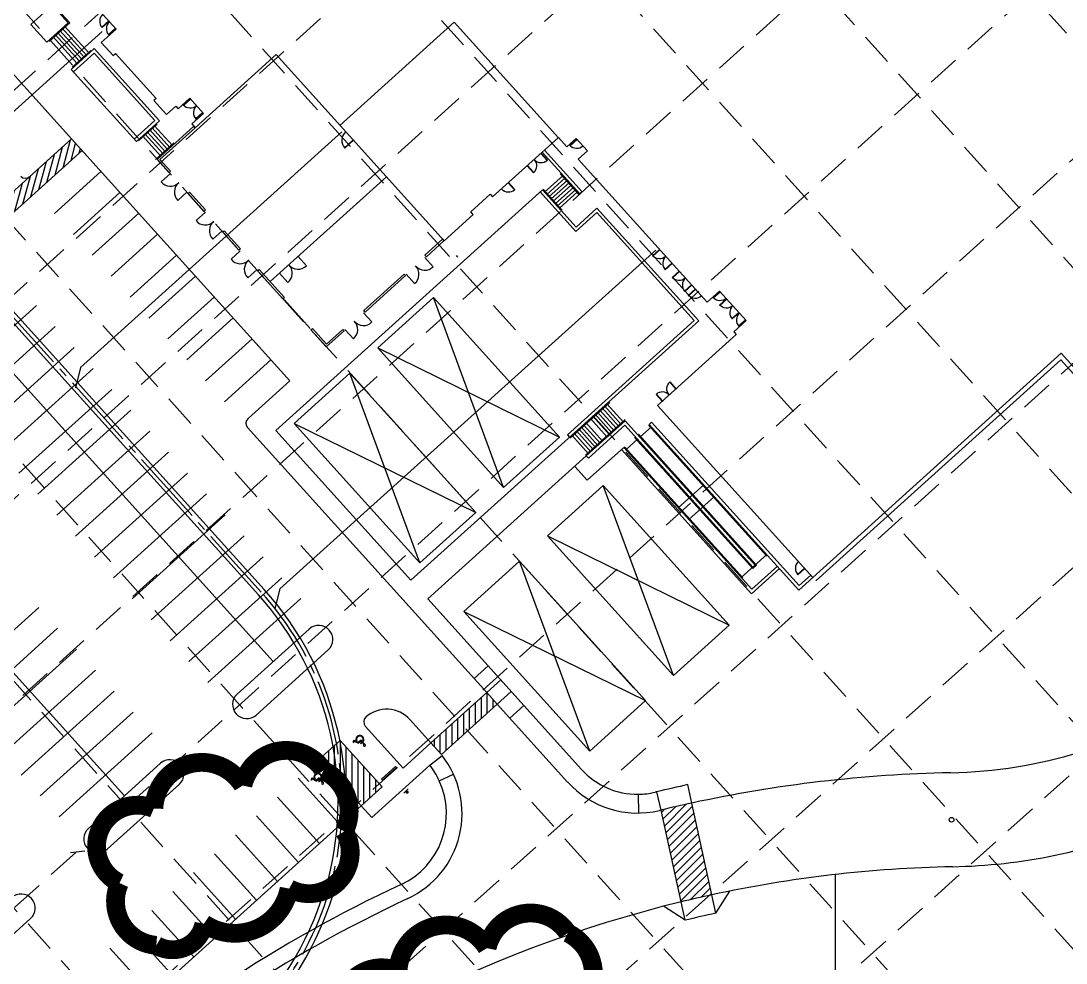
# Model space of a CAD drawing. Header units: inches. Extents: x 5194 to 8721, y 2249 to 5862.
# Drawn here: x 6919.9 to 7253.5, y 3936.7 to 4237.5 of the extents above; entities that cross this region are included whole.
import ezdxf

# ---------------------------------------------------------------- set-up
doc = ezdxf.new("R2010")
doc.units = ezdxf.units.IN
doc.header["$LTSCALE"] = 60
doc.header["$MEASUREMENT"] = 0
doc.linetypes.add('HIDDEN', pattern=[0.375, 0.25, -0.125])
doc.linetypes.add('SCENT', pattern=[0.55, 0.4, -0.05, 0.05, -0.05])
for name, color, linetype in [('03139 BASE$0$A1-FLOR-OUTLINE', 7, 'Continuous'), ('03139 BASE$0$A1-FLOR-OUTLINE-NEW', 7, 'Continuous'), ('03139 BASE$0$AS-FENCE', 7, 'FENCELINE1'), ('03139 BASE$0$AS-MOWSTRIP', 7, 'Continuous'), ('03139 BASE$0$CCURB', 7, 'Continuous'), ('03139 BASE$0$CSTRIPE', 8, 'Continuous'), ('03139 BASE$0$CWALK', 7, 'Continuous'), ('03139 BASE$0$DOORSWINGS', 7, 'Continuous'), ('03139 BASE$0$HC', 7, 'Continuous'), ('03139 BASE$0$Portable', 7, 'Continuous'), ('03139 TOPO$0$EP', 7, 'Continuous'), ('BASE', 7, 'Continuous'), ('COORD-CL', 7, 'Continuous'), ('CPSPOT SK', 7, 'Continuous'), ('grid', 254, 'HIDDEN'), ('Pstm', 7, 'Continuous'), ('pstmcl', 8, 'SCENT')]:
    doc.layers.add(name, color=color, linetype=linetype)
doc.linetypes.add('FENCELINE1', pattern='A,0.25,-0.1,[133,ltypeshp.shx,S=0.1,R=0,X=-0.1,Y=0],-0.1,1', length=1.45)

# ---------------------------------------------------------------- blocks, each defined once
blk = doc.blocks.new('03139 BASE$0$HC2')
at = {"layer": '03139 BASE$0$HC', "linetype": 'Continuous'}
for p, q in [((-0.0103, 0.0149), (-0.0099, 0.0094)), ((-0.0091, 0.0429), (-0.005, -0.0054)), ((-0.003, 0.0356), (-0.0014, 0.0163)), ((-0.0014, 0.0163), (0.0154, 0.0163)), ((0, 0), (-0.0009, 0.0109)), ((-0.0009, 0.0109), (0.0154, 0.0109)), ((0, 0), (0.0272, 0)), ((0.0154, 0.0109), (0.0154, 0.0163)), ((0.042, -0.035), (0.0272, 0)), ((-0.005, -0.0054), (0.0236, -0.0054)), ((0.0391, -0.0421), (0.0236, -0.0054)), ((0.0294, -0.0283), (0.026, -0.0202)), ((0.0391, -0.0421), (0.0554, -0.0352)), ((0.042, -0.035), (0.0533, -0.0302)), ((0.0554, -0.0352), (0.0533, -0.0302))]:
    blk.add_line(p, q, dxfattribs=at)
for centre, radius, start, end in [((-0.0009, -0.0163), 0.0326, 106.7285, 338.4897), ((-0.0009, -0.0163), 0.0272, 109.1687, 351.8427), ((-0.0009, 0.0435), 0.00816, 255.546, 184.6199)]:
    blk.add_arc(centre, radius, start, end, dxfattribs=at)

msp = doc.modelspace()

# ---------------------------------------------------------------- hatches: boundary and pattern name
at = {"layer": '03139 BASE$0$CSTRIPE'}
h = msp.add_hatch(dxfattribs=at)
h.set_pattern_fill('ANSI31', color=256, scale=15, angle=30, style=0)
h.set_pattern_definition([(75, (136.6708, -151.45), (-1.81111092, 0.4852857), [])])
h.paths.add_polyline_path([(6939.41, 4196.11), (6936.06, 4199.82), (6912.3, 4178.38), (6915.65, 4174.67)])
h.paths.add_polyline_path([(6915.65, 4174.67), (6912.3, 4178.38), (6888.55, 4156.94), (6891.9, 4153.23)])
h.paths.add_polyline_path([(6891.9, 4153.23), (6888.55, 4156.94), (6864.79, 4135.5), (6868.14, 4131.79)])
h.paths.add_polyline_path([(6868.14, 4131.79), (6864.79, 4135.5), (6841.03, 4114.06), (6844.38, 4110.35)])
h.paths.add_polyline_path([(6844.38, 4110.35), (6841.03, 4114.06), (6817.28, 4092.62), (6820.63, 4088.91)])
h.paths.add_polyline_path([(6820.63, 4088.91), (6817.28, 4092.62), (6793.52, 4071.19), (6796.87, 4067.47)])
h.paths.add_polyline_path([(6796.87, 4067.47), (6793.52, 4071.19), (6769.76, 4049.75), (6773.11, 4046.04)])
h.paths.add_polyline_path([(6773.11, 4046.04), (6769.76, 4049.75), (6746, 4028.31), (6749.35, 4024.6)])
h = msp.add_hatch(dxfattribs=at)
h.set_pattern_fill('ANSI31', color=256, scale=15, angle=45, style=0)
h.paths.add_polyline_path([(7059.69, 4015.05), (7050.78, 4007.01), (7054.13, 4003.3), (7063.04, 4011.34)])
h.paths.add_polyline_path([(7071.95, 4019.38), (7068.6, 4023.09), (7059.69, 4015.05), (7063.04, 4011.34)])
h = msp.add_hatch(dxfattribs=at)
h.set_pattern_fill('ANSI31', color=256, scale=15, angle=45, style=0)
h.paths.add_polyline_path([(7021.79, 4007.79), (7015.11, 4001.76), (7028.51, 3986.91), (7035.19, 3992.94)])
h = msp.add_hatch(dxfattribs=at)
h.set_pattern_fill('ANSI31', color=256, scale=15, style=0)
h.paths.add_polyline_path([(7134.05, 3987.79, 0.005815), (7124.3, 3985.56), (7124.3, 3985.56), (7127.47, 3970.9, -0.006025), (7137.22, 3973.13)])
h.paths.add_polyline_path([(7137.22, 3973.13, 0.006025), (7127.47, 3970.9), (7130.65, 3956.23, -0.006251), (7140.4, 3958.47)])

# ---------------------------------------------------------------- linework, layer by layer
at = {"layer": '03139 BASE$0$A1-FLOR-OUTLINE', "color": 7}
msp.add_lwpolyline([(7021.73, 4204.14), (7058.23, 4237.08), (7091.51, 4200.2)], dxfattribs=at)
at = {"layer": '03139 BASE$0$A1-FLOR-OUTLINE-NEW', "color": 1}
for p, q in [((6995.49, 4157.63), (6995.98, 4158.08)), ((7022.62, 4139.01), (7023.06, 4138.51))]:
    msp.add_line(p, q, dxfattribs=at)
at = {"layer": '03139 BASE$0$A1-FLOR-OUTLINE-NEW', "color": 7}
for p, q in [((7003.53, 4148.72), (6995.49, 4157.63)), ((6995.98, 4158.08), (7004.02, 4149.17)), ((7003.53, 4148.72), (7004.02, 4149.17)), ((7012.46, 4138.82), (7012.95, 4139.27)), ((7017.37, 4133.38), (7012.46, 4138.82)), ((7012.95, 4139.27), (7017.42, 4134.32)), ((7023.06, 4138.51), (7017.37, 4133.38)), ((7017.42, 4134.32), (7022.62, 4139.01))]:
    msp.add_line(p, q, dxfattribs=at)
at = {"layer": '03139 BASE$0$A1-FLOR-OUTLINE-NEW'}
msp.add_lwpolyline([(6941.75, 4244.29), (6950.24, 4234.88), (6945.54, 4230.64), (6949.33, 4226.43), (6950.08, 4227.1), (6963.03, 4212.75), (6962.29, 4212.08), (6966.31, 4207.63), (6969.28, 4210.31), (6970.06, 4209.44), (6973.77, 4212.79), (6978.12, 4207.96), (6974.41, 4204.61), (6975.53, 4203.38), (7001.39, 4226.71), (7054.99, 4167.32), (7064.27, 4175.7), (7063.48, 4176.56), (7069.67, 4182.14), (7070.45, 4181.28), (7091.49, 4200.26), (7094.17, 4197.29), (7097.14, 4199.97), (7100.71, 4196.01), (7097.74, 4193.33), (7138.94, 4147.67), (7142.9, 4151.25), (7151.39, 4141.84), (7147.43, 4138.27), (7148.21, 4137.4), (7123.09, 4114.74), (7172.67, 4059.8), (7251.98, 4131.37), (7269.18, 4112.32)], dxfattribs=at)
at = {"layer": '03139 BASE$0$A1-FLOR-OUTLINE-NEW', "color": 7}
for points in [[(6975.08, 4203.87), (6963.33, 4193.26), (6967.12, 4189.06), (6967.62, 4189.5), (6964.27, 4193.22), (6975.53, 4203.38)], [(6973.15, 4182.38), (6973.65, 4182.82), (6978.79, 4177.13), (6978.29, 4176.68)], [(6984.32, 4170), (6984.81, 4170.45), (6989.95, 4164.76), (6989.46, 4164.31)], [(7048.86, 4162.68), (7054.49, 4167.76), (7054.93, 4167.26), (7049.3, 4162.18)], [(7029.31, 4145.03), (7042.17, 4156.65), (7042.62, 4156.15), (7029.75, 4144.54)]]:
    msp.add_lwpolyline(points, close=True, dxfattribs=at)
at = {"layer": '03139 BASE$0$AS-FENCE', "ltscale": 0.25}
msp.add_line((7036.56, 4187.74), (6999.44, 4154.24), dxfattribs=at)
at = {"layer": '03139 BASE$0$AS-MOWSTRIP'}
msp.add_lwpolyline([(7173.68, 4058.69), (7251.88, 4129.26), (7269.08, 4110.21), (7358.78, 4191.16), (7357.78, 4192.27)], dxfattribs=at)
at = {"layer": '03139 BASE$0$CCURB'}
for p, q in [((6936.06, 4199.82), (6922.7, 4187.76)), ((6936.06, 4199.82), (7005.74, 4122.61)), ((7005.74, 4122.61), (6992.37, 4110.55)), ((6992.23, 4107.72), (7068.6, 4023.09)), ((7011.94, 4043.34), (6988.92, 4022.58)), ((6994.95, 4015.89), (7017.97, 4036.66)), ((7069.04, 4031.56), (7080.43, 4018.94)), ((7071.95, 4019.38), (7094.41, 3994.49)), ((7029.96, 4015.16), (7029.96, 4015.16)), ((7044.08, 4014.44), (7050.78, 4007.01)), ((7041.88, 3998.97), (7029.82, 4012.33)), ((7041.88, 3998.97), (7050.78, 4007.01)), ((6964.42, 4000.47), (6941.41, 3979.7)), ((7031.86, 3983.2), (7050.38, 3999.91)), ((6947.44, 3973.02), (6970.45, 3993.78)), ((7134.05, 3987.79), (7132.78, 3993.66)), ((6908.24, 3878.38), (7028.51, 3986.91)), ((7031.86, 3983.2), (7028.51, 3986.91)), ((6899.92, 3930.14), (6922.94, 3950.91))]:
    msp.add_line(p, q, dxfattribs=at)
for centre, radius, start, end in [((6921.36, 4189.24), 2, 222.0636, 312.0636), ((6993.71, 4109.06), 2, 132.0636, 222.0636), ((7014.95, 4040), 4.5, 312.0636, 132.0636), ((6991.94, 4019.23), 4.5, 132.0636, 312.0636), ((7213.74, 4147.42), 150, 271.114, 303.3524), ((7036.66, 4007.74), 10, 42.0636, 132.0636), ((7031.3, 4013.67), 2, 132.0636, 222.0636), ((6967.44, 3997.13), 4.5, 312.0636, 132.0636), ((7030.71, 3984.47), 30, 294.9862, 38.1317), ((7030.71, 3984.47), 25, 24.6359, 38.1317), ((7225.02, 3567.52), 430, 91.1139, 102.2134), ((7116.69, 4014.59), 30, 222.0636, 283.6214), ((7116.69, 4014.59), 24, 270.5555, 283.6214), ((7225.02, 3567.52), 436, 103.546, 103.6214), ((7225.02, 3567.52), 436, 102.2134, 103.546), ((7225.02, 3567.52), 430, 103.546, 103.6214), ((7213.74, 4147.42), 180, 271.114, 292.1828), ((6944.42, 3976.36), 4.5, 132.0636, 312.0636), ((7225.02, 3567.52), 400, 91.1139, 102.2134), ((6919.92, 3954.25), 4.5, 312.0636, 132.0636), ((7225.02, 3567.52), 430, 114.9862, 132.0636), ((7225.02, 3567.52), 400, 103.646, 132.0636)]:
    msp.add_arc(centre, radius, start, end, dxfattribs=at)
at = {"layer": '03139 BASE$0$CSTRIPE'}
for p, q in [((6936.06, 4199.82), (6746, 4028.31)), ((6939.41, 4196.11), (6749.35, 4024.6)), ((6945.44, 4189.42), (6930.59, 4176.02)), ((6951.47, 4182.74), (6936.62, 4169.34)), ((6957.5, 4176.06), (6942.65, 4162.66)), ((6963.53, 4169.38), (6948.68, 4155.98)), ((6969.56, 4162.7), (6954.71, 4149.3)), ((6975.59, 4156.02), (6960.74, 4142.62)), ((6891.9, 4153.23), (7000.43, 4032.96)), ((6981.62, 4149.33), (6966.77, 4135.94)), ((6924.83, 4146.58), (6895.14, 4119.78)), ((6987.65, 4142.65), (6972.8, 4129.25)), ((6930.86, 4139.9), (6901.17, 4113.1)), ((6993.68, 4135.97), (6978.83, 4122.57)), ((6936.89, 4133.22), (6907.2, 4106.42)), ((6999.71, 4129.29), (6984.86, 4115.89)), ((6942.92, 4126.54), (6913.23, 4099.74)), ((6948.95, 4119.86), (6919.25, 4093.06)), ((6954.98, 4113.17), (6925.28, 4086.38)), ((6844.38, 4110.35), (6952.91, 3990.08)), ((6961.01, 4106.49), (6931.31, 4079.69)), ((6967.04, 4099.81), (6937.34, 4073.01)), ((6973.07, 4093.13), (6943.37, 4066.33)), ((6979.1, 4086.45), (6949.4, 4059.65)), ((6985.13, 4079.77), (6955.43, 4052.97)), ((6991.16, 4073.08), (6961.46, 4046.29)), ((6997.19, 4066.4), (6967.49, 4039.61)), ((7003.22, 4059.72), (6973.52, 4032.92)), ((7009.25, 4053.04), (6979.55, 4026.24)), ((6925.56, 4050.25), (6895.86, 4023.45)), ((6931.59, 4043.57), (6901.89, 4016.77)), ((6937.61, 4036.89), (6907.92, 4010.09)), ((6943.64, 4030.21), (6913.95, 4003.41)), ((6949.67, 4023.53), (6919.98, 3996.73)), ((7068.6, 4023.09), (7050.78, 4007.01)), ((7071.95, 4019.38), (7054.13, 4003.3)), ((6955.7, 4016.84), (6926.01, 3990.05)), ((6961.73, 4010.16), (6932.04, 3983.36)), ((7015.11, 4001.76), (7021.79, 4007.79)), ((7021.79, 4007.79), (7035.19, 3992.94)), ((7050.78, 4007.01), (7054.13, 4003.3)), ((7015.11, 4001.76), (7028.51, 3986.91)), ((7008.43, 3995.73), (7021.83, 3980.88)), ((7028.51, 3986.91), (7035.19, 3992.94)), ((7043.53, 3992.35), (7042.15, 3990.9)), ((7001.75, 3989.7), (7015.15, 3974.85)), ((7140.4, 3958.47), (7134.05, 3987.79)), ((7026.96, 3984.07), (7025.59, 3982.62)), ((7130.65, 3956.23), (7124.3, 3985.56)), ((6995.07, 3983.67), (7008.47, 3968.82)), ((6988.39, 3977.64), (7001.79, 3962.79)), ((6981.7, 3971.61), (6995.1, 3956.76)), ((6975.02, 3965.58), (6988.42, 3950.73)), ((6968.34, 3959.55), (6981.74, 3944.71)), ((6961.66, 3953.52), (6975.06, 3938.68)), ((6954.98, 3947.49), (6968.38, 3932.65)), ((6948.3, 3941.46), (6961.7, 3926.62))]:
    msp.add_line(p, q, dxfattribs=at)
for points in [[(7035.3, 3995.06), (7034.97, 3995.43), (7039.42, 3999.45), (7039.76, 3999.08)], [(7021.94, 3983), (7021.6, 3983.37), (7026.06, 3987.39), (7026.39, 3987.02)]]:
    msp.add_lwpolyline(points, close=True, dxfattribs=at)
at = {"layer": '03139 BASE$0$CSTRIPE', "const_width": 0.5}
for points in [[(7042.93, 3991.28, 1), (7043.43, 3991.28, 1)], [(7026.37, 3983, 1), (7026.87, 3983, 1)]]:
    msp.add_lwpolyline(points, format="xyb", close=True, dxfattribs=at)
at = {"layer": '03139 BASE$0$CWALK'}
for p, q in [((6923.01, 4236.35), (6942.99, 4254.38)), ((6935, 4236.85), (6929.86, 4242.54)), ((6935.47, 4236.82), (6930.33, 4242.51)), ((6928.14, 4230.66), (6923.01, 4236.35)), ((6928.14, 4230.66), (6935, 4236.85)), ((6928.14, 4230.66), (6934.51, 4236.41)), ((6928.86, 4230.86), (6935.47, 4236.82)), ((6936.06, 4199.82), (6905.24, 4233.97)), ((6935.96, 4222), (6943.31, 4228.63)), ((6936.23, 4222.69), (6942.17, 4228.05)), ((6964.08, 4205.62), (6943.31, 4228.63)), ((6936.63, 4221.26), (6943.24, 4227.22)), ((6962.67, 4205.69), (6943.24, 4227.22)), ((6956.73, 4198.98), (6935.96, 4222)), ((6956.06, 4199.73), (6962.67, 4205.69)), ((6956.73, 4198.98), (6964.08, 4205.62)), ((6957.44, 4199.18), (6963.38, 4204.54)), ((6968.22, 4197.68), (6962.42, 4204.12)), ((6965.25, 4195), (6959.45, 4201.44)), ((6966, 4195.67), (6960.19, 4202.11)), ((6966.74, 4196.34), (6960.93, 4202.78)), ((6967.48, 4197.01), (6961.67, 4203.45)), ((6964.51, 4194.33), (6958.71, 4200.77)), ((6962.8, 4193.24), (6968.74, 4198.6)), ((7086.3, 4195.58), (7098.35, 4182.23)), ((7087.04, 4196.25), (7099.09, 4182.9)), ((7092.99, 4188.16), (7087.05, 4182.8)), ((7098.1, 4182), (7092.07, 4188.68)), ((7093.66, 4187.42), (7087.72, 4182.06)), ((7094.33, 4186.68), (7088.39, 4181.32)), ((7095, 4185.94), (7089.06, 4180.58)), ((7095.67, 4185.19), (7089.73, 4179.84)), ((7096.34, 4184.45), (7090.4, 4179.09)), ((7086.38, 4183.55), (7001.24, 4106.72)), ((7085.64, 4182.88), (7097.03, 4170.26)), ((7086.38, 4183.55), (7097.1, 4171.67)), ((7092.66, 4177.09), (7086.63, 4183.77)), ((7097.01, 4183.71), (7091.07, 4178.35)), ((7097.68, 4182.97), (7091.74, 4177.61)), ((7099.09, 4182.9), (7098.35, 4182.23)), ((7103.78, 4177.7), (7097.1, 4171.67)), ((7103.78, 4177.7), (7136.24, 4141.73)), ((7103.71, 4176.29), (7097.03, 4170.26)), ((7103.71, 4176.29), (7134.83, 4141.8)), ((7058.82, 4162.54), (7059.26, 4162.04)), ((7044.38, 4058.89), (7136.24, 4141.73)), ((7094.35, 4105.3), (7134.83, 4141.8)), ((7095.24, 4104.31), (7107.86, 4115.7)), ((7106.15, 4114.6), (7111.51, 4108.66)), ((7106.9, 4115.27), (7112.25, 4109.33)), ((7102.44, 4111.25), (7107.8, 4105.31)), ((7103.18, 4111.92), (7108.54, 4105.98)), ((7103.93, 4112.59), (7109.28, 4106.65)), ((7104.67, 4113.26), (7110.03, 4107.32)), ((7105.41, 4113.93), (7110.77, 4107.99)), ((7098.73, 4107.9), (7104.09, 4101.97)), ((7099.47, 4108.57), (7104.83, 4102.64)), ((7100.15, 4098.86), (7112.77, 4110.25)), ((7100.21, 4109.24), (7105.57, 4103.31)), ((7100.37, 4098.62), (7112.75, 4109.78)), ((7101.04, 4097.87), (7112.68, 4108.37)), ((7101.7, 4110.58), (7107.06, 4104.64)), ((7112.68, 4108.37), (7153.54, 4063.09)), ((7112.75, 4109.78), (7154.29, 4063.76)), ((7117.44, 4104.59), (7121.15, 4107.94)), ((7120.23, 4108.45), (7157.97, 4066.63)), ((7120.48, 4108.68), (7121.22, 4109.35)), ((7120.48, 4108.68), (7168.22, 4055.78)), ((7121.22, 4109.35), (7168.29, 4057.2)), ((7001.24, 4106.72), (7044.38, 4058.89)), ((7094.35, 4105.3), (7095.01, 4104.56)), ((7095.76, 4105.22), (7101.12, 4099.29)), ((7096.5, 4105.89), (7101.86, 4099.96)), ((7097.25, 4106.56), (7102.6, 4100.63)), ((7097.99, 4107.23), (7103.34, 4101.3)), ((7115.78, 4104.44), (7153.52, 4062.61)), ((7117.01, 4105.55), (7154.75, 4063.73)), ((7100.68, 4090.81), (7112.32, 4101.31)), ((7112.32, 4101.31), (7153.18, 4056.02)), ((7112.56, 4101.53), (7150.3, 4059.71)), ((7112.98, 4100.57), (7116.7, 4103.92)), ((7049.75, 4052.93), (7100.37, 4098.62)), ((7100.37, 4098.62), (7101.04, 4097.87)), ((7111.57, 4100.64), (7153.11, 4054.61)), ((7096.66, 4095.27), (7100.68, 4090.81)), ((7129.73, 4082.01), (7137.9, 4089.38)), ((7133.08, 4078.3), (7141.25, 4085.67)), ((7149.83, 4059.74), (7158, 4067.11)), ((7153.11, 4054.61), (7162.02, 4062.65)), ((7153.18, 4056.02), (7161.35, 4063.39)), ((7154.75, 4063.73), (7153.52, 4062.61)), ((7168.22, 4055.78), (7172.67, 4059.8)), ((7168.29, 4057.2), (7172, 4060.54)), ((7049.75, 4052.93), (7069.04, 4031.56)), ((7069.04, 4031.56), (7064.58, 4027.54)), ((7073.06, 4027.11), (7068.6, 4023.09)), ((7068.6, 4023.09), (7071.95, 4019.38)), ((7076.41, 4023.4), (7071.95, 4019.38)), ((7080.43, 4018.94), (7075.97, 4014.92)), ((7080.43, 4018.94), (7098.87, 3998.51)), ((7050.38, 3999.91), (7054.31, 4003)), ((7053.44, 3994.89), (7057.98, 3996.98)), ((7116.92, 3990.59), (7116.98, 3984.59)), ((7124.3, 3985.56), (7122.89, 3991.4)), ((7179.8, 3964.96), (7179.82, 3904.21)), ((7141.67, 3952.61), (7140.4, 3958.47)), ((7141.67, 3952.61), (7146.23, 3959.69)), ((7131.92, 3950.37), (7125.01, 3954.82)), ((7131.92, 3950.37), (7130.65, 3956.23))]:
    msp.add_line(p, q, dxfattribs=at)
for points in [[(6932.35, 4234.45), (6939.94, 4226.03)], [(6933.09, 4235.12), (6940.69, 4226.7)], [(6933.83, 4235.79), (6941.43, 4227.37)], [(6930.12, 4232.44), (6937.72, 4224.02)], [(6930.86, 4233.11), (6938.46, 4224.69)], [(6931.6, 4233.78), (6939.2, 4225.36)]]:
    msp.add_lwpolyline(points, dxfattribs=at)
for points in [[(7128.75, 4095.75, 0, 0.52, 0), (7127.68, 4096.94, 0, 0, 0), (7126.26, 4098.51, 0, 0, 0)], [(7120.74, 4095.62, 0, 0.52, 0), (7121.81, 4094.43, 0, 0, 0), (7123.23, 4092.85, 0, 0, 0)], [(7149.02, 4072.95, 0, 0.52, 0), (7147.95, 4074.14, 0, 0, 0), (7146.53, 4075.71, 0, 0, 0)], [(7142.19, 4071.76, 0, 0.52, 0), (7143.26, 4070.57, 0, 0, 0), (7144.68, 4069, 0, 0, 0)], [(7070.07, 4025.8, 0, 0.52, 0), (7069, 4026.98, 0, 0, 0), (7067.57, 4028.55, 0, 0, 0)], [(7074.75, 4020.66, 0, 0.52, 0), (7075.83, 4019.47, 0, 0, 0), (7077.25, 4017.9, 0, 0, 0)], [(7053.45, 4000.33, 0, 0.52, 0), (7054.18, 3998.9, 0, 0, 0), (7055.15, 3997.02, 0, 0, 0)], [(7122, 3987.94, 0, 0.52, 0), (7120.4, 3987.76, 0, 0, 0), (7118.3, 3987.53, 0, 0, 0)], [(7135.69, 3956.12, 0, 0.52, 0), (7136.03, 3954.56, 0, 0, 0), (7136.47, 3952.48, 0, 0, 0)]]:
    msp.add_lwpolyline(points, format="xyseb", dxfattribs=at)
for centre, radius, start, end in [((7116.69, 4014.59), 24, 222.0636, 270.5555), ((7030.71, 3984.47), 25, 294.9862, 24.6359), ((7225.02, 3567.52), 430, 102.2134, 103.546), ((7225.02, 3567.52), 435, 114.9862, 132.0636), ((7225.02, 3567.52), 400, 102.2134, 103.646), ((7225.02, 3567.52), 394, 102.2134, 103.6678)]:
    msp.add_arc(centre, radius, start, end, dxfattribs=at)
at = {"layer": '03139 BASE$0$DOORSWINGS'}
for p, q in [((7023.17, 4197, -0.67), (7025.94, 4199.5, -0.67)), ((7026.07, 4199.37, -0.67), (7023.29, 4196.86, -0.67)), ((7025.94, 4199.5, -0.67), (7026.07, 4199.37, -0.67)), ((7023.29, 4196.86, -0.67), (7023.17, 4197, -0.67)), ((6967.58, 4188.8), (6964.61, 4186.12)), ((6972.94, 4182.86), (6969.97, 4180.18)), ((6978.75, 4176.42), (6975.78, 4173.74)), ((6984.11, 4170.48), (6981.14, 4167.81)), ((6989.91, 4164.05), (6986.95, 4161.37)), ((7008.35, 4162.29), (7011.02, 4159.32)), ((7048.81, 4161.98), (7051.49, 4159.01)), ((6995.27, 4158.11), (6992.3, 4155.43)), ((7002.41, 4156.93), (7005.09, 4153.96)), ((7042.88, 4156.62), (7045.56, 4153.65)), ((7003.98, 4148.46), (7012.25, 4139.3)), ((7029.26, 4144.33), (7031.94, 4141.36)), ((7023.32, 4138.97), (7026, 4136))]:
    msp.add_line(p, q, dxfattribs=at)
for points in [[(6946, 4239.59, 0.412782), (6945.79, 4235.36, 0.792387)], [(6948.12, 4237.23, 0.412782), (6947.91, 4233.01, 0.792387)], [(7147.14, 4146.55, -0.412782), (7142.92, 4146.77, -0.792387)], [(7147.14, 4146.55, 0.412782), (7146.94, 4142.32, 0.792387)], [(7126.86, 4118.04, -0.412782), (7127.09, 4122.27, -0.792387)], [(7126.86, 4118.04, 0.412782), (7122.63, 4118.25, 0.792387)], [(7168.09, 4064.87, 0.412782), (7167.88, 4060.64, 0.792387)]]:
    msp.add_lwpolyline(points, format="xyb", dxfattribs=at)
for points, elevation in [([(6948.02, 4237.37), (6945.79, 4235.36), (6945.69, 4235.47), (6947.92, 4237.48)], 2.33), ([(6950.14, 4235.02), (6947.91, 4233.01), (6947.81, 4233.12), (6950.04, 4235.12)], 2.33), ([(7075.53, 4185.86), (7077.54, 4183.64), (7077.44, 4183.54), (7075.43, 4185.77)], -0.67), ([(7135.15, 4151.88), (7132.92, 4149.87), (7133.02, 4149.76), (7135.24, 4151.77)], -1.67), ([(7143.03, 4151.14), (7140.81, 4149.13), (7140.91, 4149.03), (7143.13, 4151.03)], 4.67), ([(7145.15, 4148.78), (7142.92, 4146.77), (7143.02, 4146.66), (7145.24, 4148.67)], 2.33), ([(7149.17, 4144.33), (7146.94, 4142.32), (7146.84, 4142.43), (7149.07, 4144.44)], 2.33), ([(7151.3, 4141.99), (7149.07, 4139.98), (7148.97, 4140.09), (7151.2, 4142.09)], 4.67)]:
    msp.add_lwpolyline(points, close=True, dxfattribs=dict(at, elevation=elevation))
for points in [[(6973.94, 4212.6), (6971.71, 4210.59), (6971.81, 4210.49), (6974.03, 4212.5)], [(6977.96, 4208.15), (6975.73, 4206.14), (6975.63, 4206.25), (6977.86, 4208.26)], [(7097.36, 4199.72), (7095.14, 4197.71), (7095.23, 4197.6), (7097.46, 4199.61)], [(7085.93, 4195.24), (7087.94, 4193.02), (7087.83, 4192.92), (7085.82, 4195.15)], [(7081.47, 4191.22), (7083.48, 4189), (7083.59, 4189.09), (7081.58, 4191.32)], [(7123.76, 4164.5), (7121.53, 4162.49), (7121.63, 4162.38), (7123.85, 4164.39)], [(7127.78, 4160.05), (7125.55, 4158.04), (7125.45, 4158.15), (7127.68, 4160.16)], [(7130.01, 4157.57), (7127.78, 4155.56), (7127.88, 4155.46), (7130.11, 4157.46)], [(7134.03, 4153.12), (7131.8, 4151.11), (7131.7, 4151.22), (7133.93, 4153.23)], [(7129.09, 4120.04), (7127.09, 4122.27), (7126.98, 4122.17), (7128.99, 4119.95)], [(7124.64, 4116.02), (7122.63, 4118.25), (7122.74, 4118.35), (7124.75, 4116.12)], [(7170.11, 4062.65), (7167.88, 4060.64), (7167.78, 4060.75), (7170.01, 4062.76)]]:
    msp.add_lwpolyline(points, close=True, dxfattribs=at)
for points, elevation in [([(6975.94, 4210.37, -0.412782), (6971.71, 4210.59, -0.792387)], -2.33), ([(6975.94, 4210.37, 0.412782), (6975.73, 4206.14, 0.792387)], -2.33), ([(7099.36, 4197.48, -0.412782), (7095.13, 4197.71, -0.792387)], -2.33), ([(7083.71, 4193.22, -0.412782), (7083.48, 4189, -0.792387)], -2.33), ([(7083.71, 4193.22, 0.412782), (7087.94, 4193.02, 0.792387)], -2.33), ([(7073.32, 4183.84, 0.412782), (7077.54, 4183.64, 0.792387)], -3), ([(7125.76, 4162.27, -0.412782), (7121.53, 4162.49, -0.792387)], -2.33), ([(7125.76, 4162.27, 0.412782), (7125.55, 4158.04, 0.792387)], -2.33), ([(7132.01, 4155.34, -0.412782), (7127.78, 4155.56, -0.792387)], -2.33), ([(7132.01, 4155.34, 0.412782), (7131.8, 4151.11, 0.792387)], -2.33), ([(7137.14, 4149.64, -0.412782), (7132.92, 4149.87, -0.792387)], -4), ([(7145.03, 4148.91, -0.412782), (7140.81, 4149.13, -0.792387)], 2.33), ([(7149.28, 4144.2, 0.412782), (7149.07, 4139.98, 0.792387)], 2.33)]:
    msp.add_lwpolyline(points, format="xyb", dxfattribs=dict(at, elevation=elevation))
for centre, radius, start, end in [((7026.07, 4199.37, -3.58), 3.74, 132.3425, 222.0623), ((6967.57, 4188.52), 3.81, 219.0848, 315.0425), ((6972.66, 4182.87), 3.81, 129.0848, 225.0425), ((6978.73, 4176.14), 3.81, 219.0848, 315.0425), ((6983.83, 4170.5), 3.81, 129.0848, 225.0425), ((6989.9, 4163.77), 3.81, 219.0848, 315.0425), ((6994.99, 4158.13), 3.81, 129.0848, 225.0425), ((7002.69, 4156.91), 3.81, 309.0848, 45.0425), ((7008.33, 4162.01), 3.81, 219.0848, 315.0425), ((7043.15, 4156.6), 3.81, 309.0848, 45.0425), ((7048.8, 4161.7), 3.81, 219.0848, 315.0425), ((7023.6, 4138.96), 3.81, 309.0848, 45.0425), ((7029.25, 4144.05), 3.81, 219.0848, 315.0425)]:
    msp.add_arc(centre, radius, start, end, dxfattribs=at)
at = {"layer": '03139 BASE$0$Portable'}
for p, q in [((7073.98, 4088.56), (7051.6, 4149.18)), ((7033.78, 4133.1), (7091.8, 4104.64)), ((7047.25, 4064.44), (7024.87, 4125.06)), ((7007.06, 4108.98), (7065.07, 4080.52)), ((7128.17, 4028.51), (7105.79, 4089.13)), ((7087.98, 4073.05), (7145.99, 4044.58)), ((7101.45, 4004.39), (7079.07, 4065.01)), ((7061.25, 4048.93), (7119.26, 4020.47))]:
    msp.add_line(p, q, dxfattribs=at)
for points in [[(7091.8, 4104.64), (7051.6, 4149.18), (7033.78, 4133.1), (7073.98, 4088.56)], [(7065.07, 4080.52), (7024.87, 4125.06), (7007.06, 4108.98), (7047.25, 4064.44)], [(7145.99, 4044.58), (7105.79, 4089.13), (7087.98, 4073.05), (7128.17, 4028.51)], [(7119.26, 4020.47), (7079.07, 4065.01), (7061.25, 4048.93), (7101.45, 4004.39)]]:
    msp.add_lwpolyline(points, close=True, dxfattribs=at)
at = {"layer": '03139 TOPO$0$EP'}
msp.add_lwpolyline([(5687.67, 4400.98, 0.000003), (5652.93, 4443.58, 0.000043)], format="xyb", dxfattribs=at)
at = {"layer": 'BASE', "color": 170, "const_width": 6}
for points in [[(7005.51, 3960.48, 0.520567), (7005.51, 3960.48, 0.765195), (7023.15, 3978.76, 0.417879), (7016.5, 3998.2, 0.6649), (6990.72, 3993.37, 0.744833), (6962.31, 3986.03, 0.975642), (6951.33, 3962.25, 0.520567), (6963.1, 3942.35, 0.520567), (6978.3, 3949.27, 0.540264), (7005.51, 3960.48)], [(7083.47, 3908.57, 0.520567), (7083.47, 3908.57, 0.765195), (7101.11, 3926.85, 0.417879), (7094.45, 3946.29, 0.6649), (7068.68, 3941.46, 0.744833), (7040.26, 3934.12, 0.975642), (7029.28, 3910.34, 0.520567), (7041.05, 3890.44, 0.520567), (7056.25, 3897.36, 0.540264), (7083.47, 3908.57)]]:
    msp.add_lwpolyline(points, format="xyb", close=True, dxfattribs=at)
at = {"layer": 'COORD-CL'}
msp.add_circle((7216.95, 3982.45), 0.75, dxfattribs=at)
at = {"layer": 'CPSPOT SK'}
msp.add_line((6940.26, 3972.45), (6935.66, 3971.87), dxfattribs=at)
at = {"layer": 'grid', "color": 252, "linetype": 'HIDDEN', "lineweight": 0, "ltscale": 0.7}
for p, q in [((6203.1, 5400), (8216.09, 3164.94)), ((6167.05, 5367.53), (8180.04, 3132.47)), ((6131, 5335.07), (8143.99, 3100)), ((6094.95, 5302.6), (8107.94, 3067.54)), ((6058.91, 5270.13), (8071.89, 3035.07)), ((6022.86, 5237.66), (8035.84, 3002.6)), ((5986.81, 5205.2), (7999.79, 2970.13)), ((5950.76, 5172.73), (7963.75, 2937.67)), ((5914.71, 5140.26), (7927.7, 2905.2)), ((5878.66, 5107.79), (7891.65, 2872.73)), ((7544.79, 4780.23), (6282.9, 3643.72)), ((7577.25, 4744.18), (6315.37, 3607.67)), ((7609.72, 4708.13), (6347.83, 3571.62)), ((7642.19, 4672.08), (6380.3, 3535.57)), ((7674.66, 4636.03), (6412.77, 3499.52)), ((7707.12, 4599.98), (6445.24, 3463.47)), ((7739.59, 4563.93), (6477.7, 3427.42)), ((7772.06, 4527.88), (6510.17, 3391.37)), ((7804.53, 4491.83), (6542.64, 3355.33))]:
    msp.add_line(p, q, dxfattribs=at)
at = {"layer": 'Pstm', "color": 5}
for p, q in [((6997.54, 4055.94), (6808.57, 4265.34)), ((6995.68, 4054.26), (6806.71, 4263.67)), ((6945.84, 4234.08), (6888.68, 4182.61)), ((7022.34, 4202.02), (6938.88, 4126.86)), ((7122.58, 4164.33), (7002.5, 4056.21)), ((6938.88, 4126.86), (6937.31, 4120.36)), ((7002.5, 4056.21), (7000.98, 4049.92)), ((7017.07, 3960.11), (7019.47, 3959.4))]:
    msp.add_line(p, q, dxfattribs=at)
for radius, start, end in [(98.75, 343.5281, 42.0636), (101.25, 343.5281, 42.0636), (98.5, 312.0636, 343.5281), (101.5, 324.7741, 343.5281)]:
    msp.add_arc((6922.37, 3988.11), radius, start, end, dxfattribs=at)
at = {"layer": 'pstmcl', "color": 5}
msp.add_line((6996.61, 4055.1), (6555.82, 4543.55), dxfattribs=at)
msp.add_arc((6922.37, 3988.11), 100, 312.0636, 42.0636, dxfattribs=at)

# ---------------------------------------------------------------- block references
at = {"layer": '03139 BASE$0$CWALK', "xscale": 40.00000000000016, "yscale": 40, "zscale": 40, "rotation": 218.808177237266}
for p in [(7028.45, 4007.55), (7015.08, 3995.49)]:
    msp.add_blockref('03139 BASE$0$HC2', p, dxfattribs=at)

doc.saveas('drawing.dxf')
